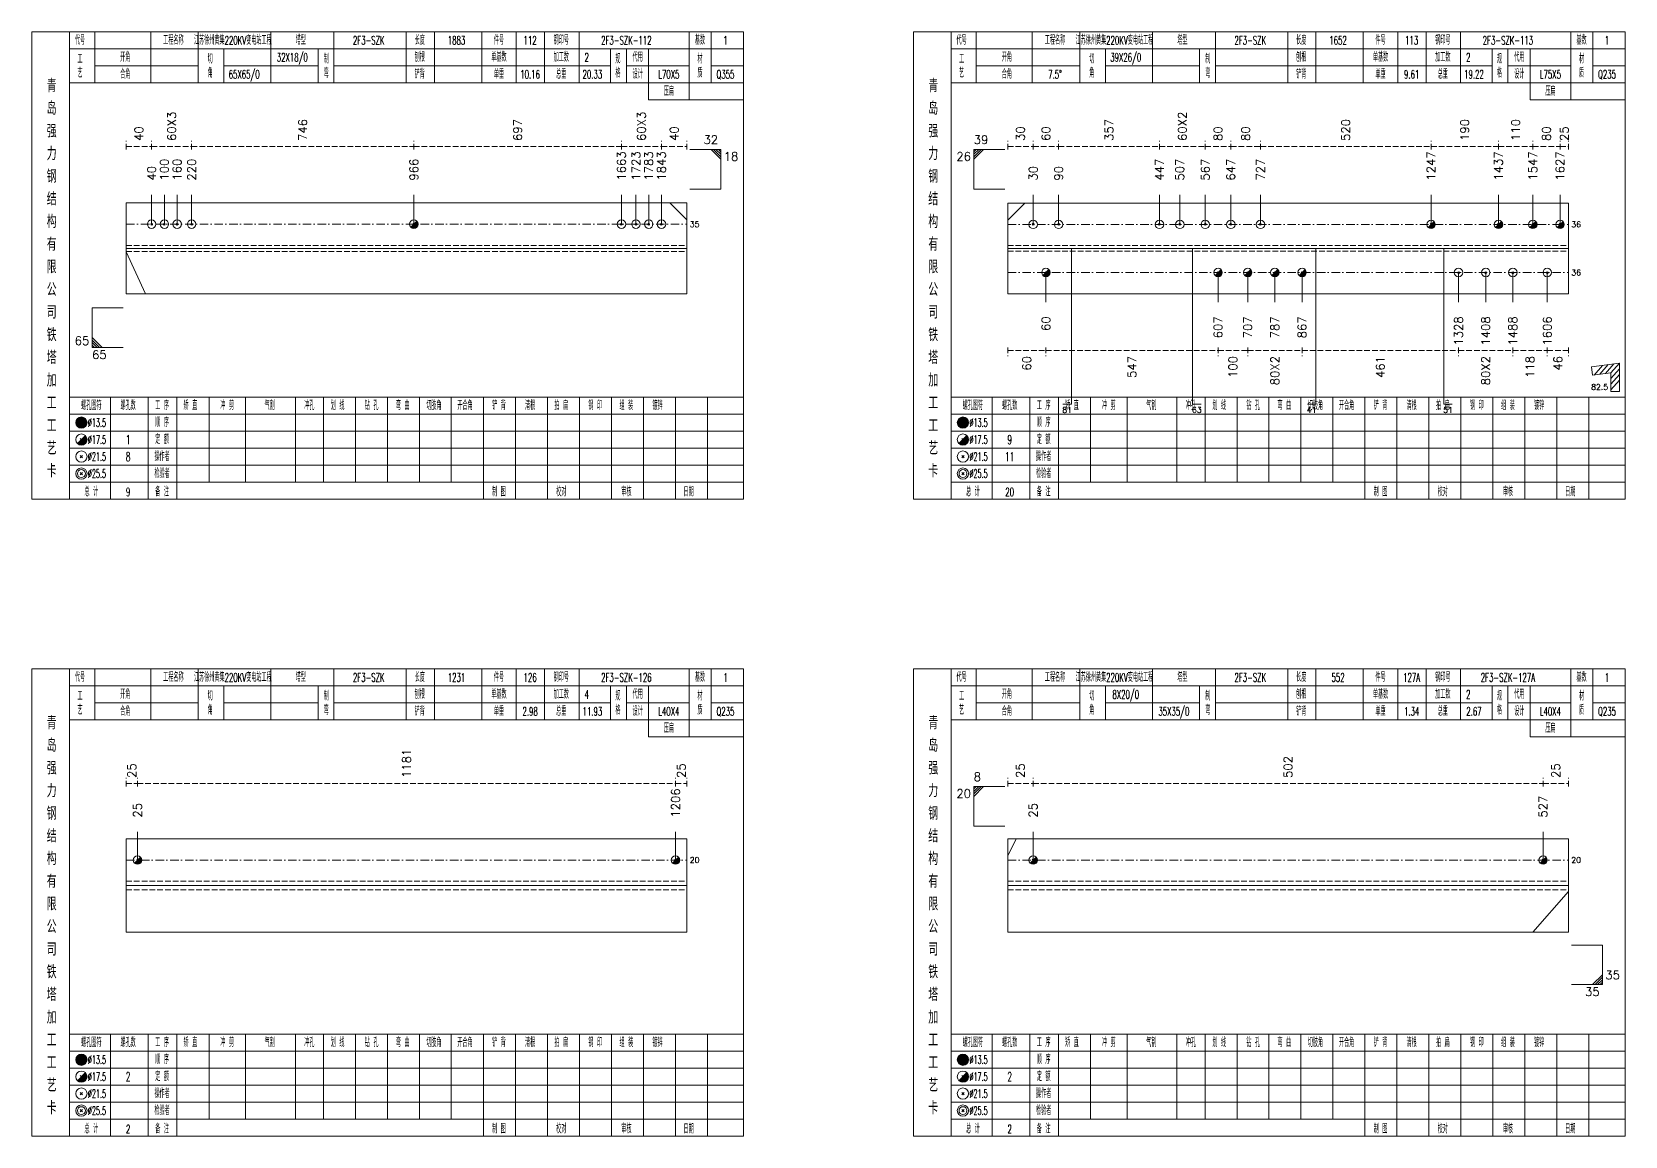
# Model space of a CAD drawing. Extents: x 0 to 4623, y -1159 to 4890.
# Drawn here: x 3425 to 3988, y 4500 to 4890 of the extents above; entities that cross this region are included whole.
import ezdxf
from ezdxf.enums import TextEntityAlignment as Align

# ---------------------------------------------------------------- set-up
doc = ezdxf.new("R2010")
doc.units = 0
doc.header["$MEASUREMENT"] = 0
doc.linetypes.add('一点画线', pattern=[5.2, 3, -1, 0.2, -1])
doc.linetypes.add('虚线', pattern=[2.75, 2, -0.75])
doc.layers.get('0').update_dxf_attribs({"linetype": 'CONTINUOUS', "lineweight": 25})
for name, color, linetype, lineweight in [('1', 7, 'CONTINUOUS', 25), ('2', 7, 'CONTINUOUS', 25), ('4', 7, 'CONTINUOUS', 25), ('5', 7, 'CONTINUOUS', 25)]:
    doc.layers.add(name, color=color, linetype=linetype, lineweight=lineweight)
doc.styles.get("Standard").update_dxf_attribs({"font": 'simplex.shx', "width": 0.7, "height": 3, "bigfont": 'gbhzfs.shx'})

# ---------------------------------------------------------------- blocks, each defined once
blk = doc.blocks.new('孔17.5')
at = {"layer": '5', "color": 7, "linetype": 'Continuous', "lineweight": 13}
for p, q in [((-0.707, -0.707), (0.707, 0.707)), ((-0.2, 0.2), (0.2, -0.2))]:
    blk.add_line(p, q, dxfattribs=at)
blk.add_circle((0, 0), 1, dxfattribs=at)
for radius in [0.9, 0.8, 0.7, 0.6, 0.5, 0.4, 0.3, 0.2, 0.1]:
    blk.add_arc((0, 0), radius, 225, 45, dxfattribs=at)
blk = doc.blocks.new('孔21.5')
at = {"layer": '5', "color": 7, "linetype": 'Continuous', "lineweight": 13}
for p, q in [((-0.2, -0.2), (0.2, 0.2)), ((-0.2, 0.2), (0.2, -0.2))]:
    blk.add_line(p, q, dxfattribs=at)
blk.add_circle((0, 0), 1, dxfattribs=at)

msp = doc.modelspace()

# ---------------------------------------------------------------- linework, layer by layer
at = {"color": 8, "linetype": '虚线', "lineweight": 9}
for p, q in [((3458.7, 4848.5), (3458.7, 4851.5)), ((3467.7, 4848.5), (3467.7, 4851.5)), ((3467.7, 4848.5), (3467.7, 4851.5)), ((3481.845, 4848.5), (3481.845, 4851.5)), ((3481.845, 4848.5), (3481.845, 4851.5)), ((3560.328, 4848.5), (3560.328, 4851.5)), ((3560.328, 4848.5), (3560.328, 4851.5)), ((3633.655, 4848.5), (3633.655, 4851.5)), ((3633.655, 4848.5), (3633.655, 4851.5)), ((3647.8, 4848.5), (3647.8, 4851.5)), ((3647.8, 4848.5), (3647.8, 4851.5)), ((3656.8, 4848.5), (3656.8, 4851.5)), ((3770.1, 4848.5), (3770.1, 4851.5)), ((3779.1, 4848.5), (3779.1, 4851.5)), ((3779.1, 4848.5), (3779.1, 4851.5)), ((3788.1, 4848.5), (3788.1, 4851.5)), ((3788.1, 4848.5), (3788.1, 4851.5)), ((3823.702, 4848.5), (3823.702, 4851.5)), ((3823.702, 4848.5), (3823.702, 4851.5)), ((3839.897, 4848.5), (3839.897, 4851.5)), ((3839.897, 4848.5), (3839.897, 4851.5)), ((3848.897, 4848.5), (3848.897, 4851.5)), ((3848.897, 4848.5), (3848.897, 4851.5)), ((3859.38, 4848.5), (3859.38, 4851.5)), ((3859.38, 4848.5), (3859.38, 4851.5)), ((3919.634, 4848.5), (3919.634, 4851.5)), ((3919.634, 4848.5), (3919.634, 4851.5)), ((3943.441, 4848.5), (3943.441, 4851.5)), ((3943.441, 4848.5), (3943.441, 4851.5)), ((3955.609, 4848.5), (3955.609, 4851.5)), ((3955.609, 4848.5), (3955.609, 4851.5)), ((3965.2, 4848.5), (3965.2, 4851.5)), ((3965.2, 4848.5), (3965.2, 4851.5)), ((3968.2, 4848.5), (3968.2, 4851.5)), ((3458.7, 4849.5), (3467.7, 4849.5)), ((3467.7, 4849.5), (3481.845, 4849.5)), ((3481.845, 4849.5), (3560.328, 4849.5)), ((3560.328, 4849.5), (3633.655, 4849.5)), ((3633.655, 4849.5), (3647.8, 4849.5)), ((3647.8, 4849.5), (3656.8, 4849.5)), ((3770.1, 4849.5), (3779.1, 4849.5)), ((3779.1, 4849.5), (3788.1, 4849.5)), ((3788.1, 4849.5), (3823.702, 4849.5)), ((3823.702, 4849.5), (3839.897, 4849.5)), ((3839.897, 4849.5), (3848.897, 4849.5)), ((3848.897, 4849.5), (3859.38, 4849.5)), ((3859.38, 4849.5), (3919.634, 4849.5)), ((3919.634, 4849.5), (3943.441, 4849.5)), ((3943.441, 4849.5), (3955.609, 4849.5)), ((3955.609, 4849.5), (3965.2, 4849.5)), ((3965.2, 4849.5), (3968.2, 4849.5)), ((3770.1, 4778.5), (3770.1, 4775.5)), ((3783.6, 4778.5), (3783.6, 4775.5)), ((3783.6, 4778.5), (3783.6, 4775.5)), ((3844.397, 4778.5), (3844.397, 4775.5)), ((3844.397, 4778.5), (3844.397, 4775.5)), ((3854.88, 4778.5), (3854.88, 4775.5)), ((3854.88, 4778.5), (3854.88, 4775.5)), ((3874.067, 4778.5), (3874.067, 4775.5)), ((3874.067, 4778.5), (3874.067, 4775.5)), ((3929.347, 4778.5), (3929.347, 4775.5)), ((3929.347, 4778.5), (3929.347, 4775.5)), ((3948.534, 4778.5), (3948.534, 4775.5)), ((3948.534, 4778.5), (3948.534, 4775.5)), ((3960.7, 4778.5), (3960.7, 4775.5)), ((3960.7, 4778.5), (3960.7, 4775.5)), ((3968.2, 4778.5), (3968.2, 4775.5)), ((3770.1, 4777.5), (3783.6, 4777.5)), ((3783.6, 4777.5), (3844.397, 4777.5)), ((3844.397, 4777.5), (3854.88, 4777.5)), ((3854.88, 4777.5), (3874.067, 4777.5)), ((3874.067, 4777.5), (3929.347, 4777.5)), ((3929.347, 4777.5), (3948.534, 4777.5)), ((3948.534, 4777.5), (3960.7, 4777.5)), ((3960.7, 4777.5), (3968.2, 4777.5)), ((3458.7, 4623.5), (3458.7, 4626.5)), ((3462.723, 4623.5), (3462.723, 4626.5)), ((3462.723, 4623.5), (3462.723, 4626.5)), ((3652.777, 4623.5), (3652.777, 4626.5)), ((3652.777, 4623.5), (3652.777, 4626.5)), ((3656.8, 4623.5), (3656.8, 4626.5)), ((3770.1, 4623.5), (3770.1, 4626.5)), ((3779.072, 4623.5), (3779.072, 4626.5)), ((3779.072, 4623.5), (3779.072, 4626.5)), ((3959.2, 4623.5), (3959.2, 4626.5)), ((3959.2, 4623.5), (3959.2, 4626.5)), ((3968.2, 4623.5), (3968.2, 4626.5)), ((3458.7, 4624.5), (3462.723, 4624.5)), ((3462.723, 4624.5), (3652.777, 4624.5)), ((3652.777, 4624.5), (3656.8, 4624.5)), ((3770.1, 4624.5), (3779.072, 4624.5)), ((3779.072, 4624.5), (3959.2, 4624.5)), ((3959.2, 4624.5), (3968.2, 4624.5))]:
    msp.add_line(p, q, dxfattribs=at)
at = {"color": 7, "linetype": 'Continuous', "lineweight": 13}
for p, q in [((3668.8, 4848.5), (3657.8, 4848.5)), ((3665.3, 4848.5), (3668.8, 4845)), ((3666.175, 4848.5), (3668.8, 4845.875)), ((3667.05, 4848.5), (3668.8, 4846.75)), ((3667.925, 4848.5), (3668.8, 4847.625)), ((3668.8, 4834.5), (3668.8, 4848.5)), ((3758.1, 4848.5), (3769.1, 4848.5)), ((3758.1, 4834.5), (3758.1, 4848.5)), ((3758.975, 4848.5), (3758.1, 4847.625)), ((3759.85, 4848.5), (3758.1, 4846.75)), ((3760.725, 4848.5), (3758.1, 4845.875)), ((3761.6, 4848.5), (3758.1, 4845)), ((3668.8, 4834.5), (3657.8, 4834.5)), ((3758.1, 4834.5), (3769.1, 4834.5)), ((3467.7, 4822.071), (3467.7, 4832.5)), ((3472.2, 4822.071), (3472.2, 4832.5)), ((3476.7, 4822.071), (3476.7, 4832.5)), ((3481.845, 4822.071), (3481.845, 4832.5)), ((3560.328, 4822.071), (3560.328, 4832.5)), ((3633.655, 4822.071), (3633.655, 4832.5)), ((3638.8, 4822.071), (3638.8, 4832.5)), ((3643.3, 4822.071), (3643.3, 4832.5)), ((3647.8, 4822.071), (3647.8, 4832.5)), ((3656.8, 4823.571), (3650.8, 4829.571)), ((3770.1, 4823.5), (3776.1, 4829.5)), ((3779.1, 4822), (3779.1, 4832.5)), ((3788.1, 4822), (3788.1, 4832.5)), ((3823.702, 4822), (3823.702, 4832.5)), ((3830.897, 4822), (3830.897, 4832.5)), ((3839.897, 4822), (3839.897, 4832.5)), ((3848.897, 4822), (3848.897, 4832.5)), ((3859.38, 4822), (3859.38, 4832.5)), ((3919.634, 4822), (3919.634, 4832.5)), ((3943.441, 4822), (3943.441, 4832.5)), ((3955.609, 4822), (3955.609, 4832.5)), ((3965.2, 4822), (3965.2, 4832.5)), ((3458.7, 4812.352), (3465.538, 4797.429)), ((3783.6, 4805), (3783.6, 4794.5)), ((3844.397, 4805), (3844.397, 4794.5)), ((3854.88, 4805), (3854.88, 4794.5)), ((3864.473, 4805), (3864.473, 4794.5)), ((3874.067, 4805), (3874.067, 4794.5)), ((3929.347, 4805), (3929.347, 4794.5)), ((3938.941, 4805), (3938.941, 4794.5)), ((3948.534, 4805), (3948.534, 4794.5)), ((3960.7, 4805), (3960.7, 4794.5)), ((3446.7, 4792.5), (3457.7, 4792.5)), ((3446.7, 4792.5), (3446.7, 4778.5)), ((3450.2, 4778.5), (3446.7, 4782)), ((3449.325, 4778.5), (3446.7, 4781.125)), ((3448.45, 4778.5), (3446.7, 4780.25)), ((3447.575, 4778.5), (3446.7, 4779.375)), ((3446.7, 4778.5), (3457.7, 4778.5)), ((3758.1, 4623.5), (3769.1, 4623.5)), ((3758.1, 4609.5), (3758.1, 4623.5)), ((3758.975, 4623.5), (3758.1, 4622.625)), ((3759.85, 4623.5), (3758.1, 4621.75)), ((3760.725, 4623.5), (3758.1, 4620.875)), ((3761.6, 4623.5), (3758.1, 4620)), ((3758.1, 4609.5), (3769.1, 4609.5)), ((3462.723, 4597.5), (3462.723, 4607.5)), ((3652.777, 4597.5), (3652.777, 4607.5)), ((3770.1, 4599), (3773.1, 4605)), ((3779.072, 4597.5), (3779.072, 4607.5)), ((3959.2, 4597.5), (3959.2, 4607.5)), ((3968.2, 4586.438), (3955.639, 4572)), ((3980.2, 4567.5), (3969.2, 4567.5)), ((3980.2, 4567.5), (3980.2, 4553.5)), ((3980.2, 4553.5), (3969.2, 4553.5)), ((3976.7, 4553.5), (3980.2, 4557)), ((3977.575, 4553.5), (3980.2, 4556.125)), ((3978.45, 4553.5), (3980.2, 4555.25)), ((3979.325, 4553.5), (3980.2, 4554.375))]:
    msp.add_line(p, q, dxfattribs=at)
at = {"color": 7, "linetype": 'Continuous', "lineweight": 18}
for p, q in [((3458.7, 4829.571), (3458.7, 4797.429)), ((3458.7, 4829.571), (3656.8, 4829.571)), ((3656.8, 4829.571), (3656.8, 4797.429)), ((3770.1, 4829.5), (3770.1, 4797.5)), ((3770.1, 4829.5), (3968.2, 4829.5)), ((3968.2, 4829.5), (3968.2, 4797.5)), ((3458.7, 4813.5), (3656.8, 4813.5)), ((3770.1, 4813.5), (3968.2, 4813.5)), ((3458.7, 4605), (3458.7, 4572)), ((3458.7, 4605), (3656.8, 4605)), ((3656.8, 4605), (3656.8, 4572)), ((3770.1, 4605), (3770.1, 4572)), ((3770.1, 4605), (3968.2, 4605)), ((3968.2, 4605), (3968.2, 4572)), ((3458.7, 4588.5), (3656.8, 4588.5)), ((3770.1, 4588.5), (3968.2, 4588.5))]:
    msp.add_line(p, q, dxfattribs=at)
at = {"color": 3, "linetype": '一点画线', "lineweight": 13}
for p, q in [((3458.7, 4822.071), (3656.8, 4822.071)), ((3770.1, 4822), (3968.2, 4822)), ((3770.1, 4805), (3968.2, 4805)), ((3458.7, 4597.5), (3656.8, 4597.5)), ((3770.1, 4597.5), (3968.2, 4597.5))]:
    msp.add_line(p, q, dxfattribs=at)
at = {"color": 1, "linetype": '虚线', "lineweight": 18}
for p, q in [((3458.7, 4814.571), (3656.8, 4814.571)), ((3458.7, 4812.429), (3656.8, 4812.429)), ((3770.1, 4814.5), (3968.2, 4814.5)), ((3770.1, 4812.5), (3968.2, 4812.5)), ((3458.7, 4590), (3656.8, 4590)), ((3458.7, 4587), (3656.8, 4587)), ((3770.1, 4590), (3968.2, 4590)), ((3770.1, 4587), (3968.2, 4587))]:
    msp.add_line(p, q, dxfattribs=at)
at = {"layer": '1', "color": 7, "linetype": 'Continuous', "lineweight": 18}
for p, q in [((3458.7, 4797.429), (3656.8, 4797.429)), ((3770.1, 4797.5), (3968.2, 4797.5)), ((3458.7, 4572), (3656.8, 4572)), ((3770.1, 4572), (3968.2, 4572))]:
    msp.add_line(p, q, dxfattribs=at)
at = {"layer": '2', "color": 7, "linetype": 'Continuous', "lineweight": 13}
for p, q in [((3792.6, 4813.5), (3792.6, 4758.5)), ((3835.397, 4813.5), (3835.397, 4758.5)), ((3878.983, 4813.5), (3878.983, 4758.5)), ((3924.134, 4813.5), (3924.134, 4758.5)), ((3986.2, 4773), (3976.286, 4771.695)), ((3981.217, 4769.318), (3984.217, 4772.739)), ((3983.2, 4769.579), (3986.2, 4773)), ((3986.2, 4763), (3986.2, 4773)), ((3976.286, 4771.695), (3976.677, 4768.72)), ((3976.677, 4768.72), (3983.2, 4769.579)), ((3977.251, 4768.796), (3980.251, 4772.217)), ((3979.234, 4769.057), (3982.234, 4772.478)), ((3983.2, 4767.579), (3986.2, 4771)), ((3983.2, 4769.579), (3983.2, 4763)), ((3983.2, 4765.579), (3986.2, 4769)), ((3983.2, 4763.579), (3986.2, 4767)), ((3983.2, 4763), (3986.2, 4763)), ((3792.6, 4758.5), (3789.6, 4758.5)), ((3835.397, 4758.5), (3838.397, 4758.5)), ((3878.983, 4758.5), (3875.983, 4758.5)), ((3924.134, 4758.5), (3927.134, 4758.5))]:
    msp.add_line(p, q, dxfattribs=at)
at = {"layer": '4', "color": 1, "linetype": 'Continuous', "lineweight": 18}
for p, q in [((3438.7, 4725), (3438.7, 4890)), ((3447.6, 4872), (3447.6, 4890)), ((3467.4, 4872), (3467.4, 4890)), ((3484.2, 4872), (3484.2, 4890)), ((3509.8, 4872), (3509.8, 4890)), ((3532.1, 4872), (3532.1, 4890)), ((3557.6, 4872), (3557.6, 4890)), ((3567.6, 4872), (3567.6, 4890)), ((3584.3, 4872), (3584.3, 4890)), ((3596.5, 4872), (3596.5, 4890)), ((3606.5, 4872), (3606.5, 4890)), ((3618.7, 4872), (3618.7, 4890)), ((3657.6, 4866), (3657.6, 4890)), ((3665.4, 4872), (3665.4, 4890)), ((3750.1, 4725), (3750.1, 4890)), ((3759, 4872), (3759, 4890)), ((3778.8, 4872), (3778.8, 4890)), ((3795.6, 4872), (3795.6, 4890)), ((3821.2, 4872), (3821.2, 4890)), ((3843.5, 4872), (3843.5, 4890)), ((3869, 4872), (3869, 4890)), ((3879, 4872), (3879, 4890)), ((3895.7, 4872), (3895.7, 4890)), ((3907.9, 4872), (3907.9, 4890)), ((3917.9, 4872), (3917.9, 4890)), ((3930.1, 4872), (3930.1, 4890)), ((3969, 4866), (3969, 4890)), ((3976.8, 4872), (3976.8, 4890)), ((3438.7, 4884), (3676.8, 4884)), ((3493.2, 4872), (3493.2, 4884)), ((3526.5, 4872), (3526.5, 4884)), ((3629.8, 4872), (3629.8, 4884)), ((3635.4, 4872), (3635.4, 4884)), ((3643.2, 4866), (3643.2, 4884)), ((3750.1, 4884), (3988.2, 4884)), ((3804.6, 4872), (3804.6, 4884)), ((3837.9, 4872), (3837.9, 4884)), ((3941.2, 4872), (3941.2, 4884)), ((3946.8, 4872), (3946.8, 4884)), ((3954.6, 4866), (3954.6, 4884)), ((3447.6, 4878), (3484.2, 4878)), ((3493.2, 4878), (3526.5, 4878)), ((3532.1, 4878), (3629.8, 4878)), ((3635.4, 4878), (3657.6, 4878)), ((3665.4, 4878), (3676.8, 4878)), ((3759, 4878), (3795.6, 4878)), ((3804.6, 4878), (3837.9, 4878)), ((3843.5, 4878), (3941.2, 4878)), ((3946.8, 4878), (3969, 4878)), ((3976.8, 4878), (3988.2, 4878)), ((3438.7, 4872), (3676.8, 4872)), ((3750.1, 4872), (3988.2, 4872)), ((3643.2, 4866), (3676.8, 4866)), ((3954.6, 4866), (3988.2, 4866)), ((3438.7, 4761), (3676.8, 4761)), ((3453.2, 4725), (3453.2, 4761)), ((3466.5, 4725), (3466.5, 4761)), ((3476.6, 4725), (3476.6, 4761)), ((3488, 4731), (3488, 4761)), ((3500.9, 4731), (3500.9, 4761)), ((3518.5, 4731), (3518.5, 4761)), ((3528.4, 4731), (3528.4, 4761)), ((3539.7, 4731), (3539.7, 4761)), ((3551, 4731), (3551, 4761)), ((3562.3, 4731), (3562.3, 4761)), ((3573.5, 4731), (3573.5, 4761)), ((3584.9, 4731), (3584.9, 4761)), ((3596.2, 4731), (3596.2, 4761)), ((3607.5, 4731), (3607.5, 4761)), ((3618.8, 4731), (3618.8, 4761)), ((3630.1, 4731), (3630.1, 4761)), ((3641.4, 4731), (3641.4, 4761)), ((3652.7, 4731), (3652.7, 4761)), ((3664, 4731), (3664, 4761)), ((3750.1, 4761), (3988.2, 4761)), ((3764.6, 4725), (3764.6, 4761)), ((3777.9, 4725), (3777.9, 4761)), ((3788, 4725), (3788, 4761)), ((3799.4, 4731), (3799.4, 4761)), ((3812.3, 4731), (3812.3, 4761)), ((3829.9, 4731), (3829.9, 4761)), ((3839.8, 4731), (3839.8, 4761)), ((3851.1, 4731), (3851.1, 4761)), ((3862.4, 4731), (3862.4, 4761)), ((3873.7, 4731), (3873.7, 4761)), ((3884.9, 4731), (3884.9, 4761)), ((3896.3, 4731), (3896.3, 4761)), ((3907.6, 4731), (3907.6, 4761)), ((3918.9, 4731), (3918.9, 4761)), ((3930.2, 4731), (3930.2, 4761)), ((3941.5, 4731), (3941.5, 4761)), ((3952.8, 4731), (3952.8, 4761)), ((3964.1, 4731), (3964.1, 4761)), ((3975.4, 4731), (3975.4, 4761)), ((3438.7, 4755), (3676.8, 4755)), ((3750.1, 4755), (3988.2, 4755)), ((3438.7, 4749), (3676.8, 4749)), ((3750.1, 4749), (3988.2, 4749)), ((3438.7, 4743), (3676.8, 4743)), ((3750.1, 4743), (3988.2, 4743)), ((3438.7, 4737), (3676.8, 4737)), ((3750.1, 4737), (3988.2, 4737)), ((3438.7, 4731), (3676.8, 4731)), ((3584.9, 4725), (3584.9, 4731)), ((3596.2, 4725), (3596.2, 4731)), ((3607.5, 4725), (3607.5, 4731)), ((3618.8, 4725), (3618.8, 4731)), ((3630.1, 4725), (3630.1, 4731)), ((3641.4, 4725), (3641.4, 4731)), ((3652.7, 4725), (3652.7, 4731)), ((3664, 4725), (3664, 4731)), ((3750.1, 4731), (3988.2, 4731)), ((3896.3, 4725), (3896.3, 4731)), ((3907.6, 4725), (3907.6, 4731)), ((3918.9, 4725), (3918.9, 4731)), ((3930.2, 4725), (3930.2, 4731)), ((3941.5, 4725), (3941.5, 4731)), ((3952.8, 4725), (3952.8, 4731)), ((3964.1, 4725), (3964.1, 4731)), ((3975.4, 4725), (3975.4, 4731)), ((3438.7, 4500), (3438.7, 4665)), ((3447.6, 4647), (3447.6, 4665)), ((3467.4, 4647), (3467.4, 4665)), ((3484.2, 4647), (3484.2, 4665)), ((3509.8, 4647), (3509.8, 4665)), ((3532.1, 4647), (3532.1, 4665)), ((3557.6, 4647), (3557.6, 4665)), ((3567.6, 4647), (3567.6, 4665)), ((3584.3, 4647), (3584.3, 4665)), ((3596.5, 4647), (3596.5, 4665)), ((3606.5, 4647), (3606.5, 4665)), ((3618.7, 4647), (3618.7, 4665)), ((3657.6, 4641), (3657.6, 4665)), ((3665.4, 4647), (3665.4, 4665)), ((3750.1, 4500), (3750.1, 4665)), ((3759, 4647), (3759, 4665)), ((3778.8, 4647), (3778.8, 4665)), ((3795.6, 4647), (3795.6, 4665)), ((3821.2, 4647), (3821.2, 4665)), ((3843.5, 4647), (3843.5, 4665)), ((3869, 4647), (3869, 4665)), ((3879, 4647), (3879, 4665)), ((3895.7, 4647), (3895.7, 4665)), ((3907.9, 4647), (3907.9, 4665)), ((3917.9, 4647), (3917.9, 4665)), ((3930.1, 4647), (3930.1, 4665)), ((3969, 4641), (3969, 4665)), ((3976.8, 4647), (3976.8, 4665)), ((3438.7, 4659), (3676.8, 4659)), ((3493.2, 4647), (3493.2, 4659)), ((3526.5, 4647), (3526.5, 4659)), ((3629.8, 4647), (3629.8, 4659)), ((3635.4, 4647), (3635.4, 4659)), ((3643.2, 4641), (3643.2, 4659)), ((3750.1, 4659), (3988.2, 4659)), ((3804.6, 4647), (3804.6, 4659)), ((3837.9, 4647), (3837.9, 4659)), ((3941.2, 4647), (3941.2, 4659)), ((3946.8, 4647), (3946.8, 4659)), ((3954.6, 4641), (3954.6, 4659)), ((3447.6, 4653), (3484.2, 4653)), ((3493.2, 4653), (3526.5, 4653)), ((3532.1, 4653), (3629.8, 4653)), ((3635.4, 4653), (3657.6, 4653)), ((3665.4, 4653), (3676.8, 4653)), ((3759, 4653), (3795.6, 4653)), ((3804.6, 4653), (3837.9, 4653)), ((3843.5, 4653), (3941.2, 4653)), ((3946.8, 4653), (3969, 4653)), ((3976.8, 4653), (3988.2, 4653)), ((3438.7, 4647), (3676.8, 4647)), ((3750.1, 4647), (3988.2, 4647)), ((3643.2, 4641), (3676.8, 4641)), ((3954.6, 4641), (3988.2, 4641)), ((3438.7, 4536), (3676.8, 4536)), ((3453.2, 4500), (3453.2, 4536)), ((3466.5, 4500), (3466.5, 4536)), ((3476.6, 4500), (3476.6, 4536)), ((3488, 4506), (3488, 4536)), ((3500.9, 4506), (3500.9, 4536)), ((3518.5, 4506), (3518.5, 4536)), ((3528.4, 4506), (3528.4, 4536)), ((3539.7, 4506), (3539.7, 4536)), ((3551, 4506), (3551, 4536)), ((3562.3, 4506), (3562.3, 4536)), ((3573.5, 4506), (3573.5, 4536)), ((3584.9, 4506), (3584.9, 4536)), ((3596.2, 4506), (3596.2, 4536)), ((3607.5, 4506), (3607.5, 4536)), ((3618.8, 4506), (3618.8, 4536)), ((3630.1, 4506), (3630.1, 4536)), ((3641.4, 4506), (3641.4, 4536)), ((3652.7, 4506), (3652.7, 4536)), ((3664, 4506), (3664, 4536)), ((3750.1, 4536), (3988.2, 4536)), ((3764.6, 4500), (3764.6, 4536)), ((3777.9, 4500), (3777.9, 4536)), ((3788, 4500), (3788, 4536)), ((3799.4, 4506), (3799.4, 4536)), ((3812.3, 4506), (3812.3, 4536)), ((3829.9, 4506), (3829.9, 4536)), ((3839.8, 4506), (3839.8, 4536)), ((3851.1, 4506), (3851.1, 4536)), ((3862.4, 4506), (3862.4, 4536)), ((3873.7, 4506), (3873.7, 4536)), ((3884.9, 4506), (3884.9, 4536)), ((3896.3, 4506), (3896.3, 4536)), ((3907.6, 4506), (3907.6, 4536)), ((3918.9, 4506), (3918.9, 4536)), ((3930.2, 4506), (3930.2, 4536)), ((3941.5, 4506), (3941.5, 4536)), ((3952.8, 4506), (3952.8, 4536)), ((3964.1, 4506), (3964.1, 4536)), ((3975.4, 4506), (3975.4, 4536)), ((3438.7, 4530), (3676.8, 4530)), ((3750.1, 4530), (3988.2, 4530)), ((3438.7, 4524), (3676.8, 4524)), ((3750.1, 4524), (3988.2, 4524)), ((3438.7, 4518), (3676.8, 4518)), ((3750.1, 4518), (3988.2, 4518)), ((3438.7, 4512), (3676.8, 4512)), ((3750.1, 4512), (3988.2, 4512)), ((3438.7, 4506), (3676.8, 4506)), ((3584.9, 4500), (3584.9, 4506)), ((3596.2, 4500), (3596.2, 4506)), ((3607.5, 4500), (3607.5, 4506)), ((3618.8, 4500), (3618.8, 4506)), ((3630.1, 4500), (3630.1, 4506)), ((3641.4, 4500), (3641.4, 4506)), ((3652.7, 4500), (3652.7, 4506)), ((3664, 4500), (3664, 4506)), ((3750.1, 4506), (3988.2, 4506)), ((3896.3, 4500), (3896.3, 4506)), ((3907.6, 4500), (3907.6, 4506)), ((3918.9, 4500), (3918.9, 4506)), ((3930.2, 4500), (3930.2, 4506)), ((3941.5, 4500), (3941.5, 4506)), ((3952.8, 4500), (3952.8, 4506)), ((3964.1, 4500), (3964.1, 4506)), ((3975.4, 4500), (3975.4, 4506))]:
    msp.add_line(p, q, dxfattribs=at)
at = {"layer": '4', "color": 7, "linetype": 'Continuous', "lineweight": 13}
for p, q in [((3442.7, 4751.8), (3443.1, 4752.2)), ((3443.1, 4751.8), (3442.7, 4752.2)), ((3754.1, 4751.8), (3754.5, 4752.2)), ((3754.5, 4751.8), (3754.1, 4752.2)), ((3441.486, 4744.586), (3444.314, 4747.414)), ((3442.5, 4746.4), (3443.3, 4745.6)), ((3752.886, 4744.586), (3755.714, 4747.414)), ((3753.9, 4746.4), (3754.7, 4745.6)), ((3442.5, 4739.6), (3443.3, 4740.4)), ((3442.5, 4740.4), (3443.3, 4739.6)), ((3753.9, 4739.6), (3754.7, 4740.4)), ((3753.9, 4740.4), (3754.7, 4739.6)), ((3442.5, 4733.6), (3443.3, 4734.4)), ((3442.5, 4734.4), (3443.3, 4733.6)), ((3753.9, 4733.6), (3754.7, 4734.4)), ((3753.9, 4734.4), (3754.7, 4733.6)), ((3442.7, 4526.8), (3443.1, 4527.2)), ((3443.1, 4526.8), (3442.7, 4527.2)), ((3754.1, 4526.8), (3754.5, 4527.2)), ((3754.5, 4526.8), (3754.1, 4527.2)), ((3441.486, 4519.586), (3444.314, 4522.414)), ((3442.5, 4521.4), (3443.3, 4520.6)), ((3752.886, 4519.586), (3755.714, 4522.414)), ((3753.9, 4521.4), (3754.7, 4520.6)), ((3442.5, 4514.6), (3443.3, 4515.4)), ((3442.5, 4515.4), (3443.3, 4514.6)), ((3753.9, 4514.6), (3754.7, 4515.4)), ((3753.9, 4515.4), (3754.7, 4514.6)), ((3442.5, 4508.6), (3443.3, 4509.4)), ((3442.5, 4509.4), (3443.3, 4508.6)), ((3753.9, 4508.6), (3754.7, 4509.4)), ((3753.9, 4509.4), (3754.7, 4508.6))]:
    msp.add_line(p, q, dxfattribs=at)
at = {"layer": '4', "color": 1, "linetype": 'Continuous', "lineweight": 18}
for points in [[(3425.4, 4890), (3425.4, 4725), (3676.8, 4725), (3676.8, 4890)], [(3736.8, 4890), (3736.8, 4725), (3988.2, 4725), (3988.2, 4890)], [(3425.4, 4665), (3425.4, 4500), (3676.8, 4500), (3676.8, 4665)], [(3736.8, 4665), (3736.8, 4500), (3988.2, 4500), (3988.2, 4665)]]:
    msp.add_lwpolyline(points, close=True, dxfattribs=at)
at = {"layer": '4', "color": 7, "linetype": 'Continuous', "lineweight": 13}
for centre, radius in [((3442.9, 4752), 2), ((3442.9, 4752), 1.8), ((3442.9, 4752), 1.6), ((3442.9, 4752), 1.4), ((3442.9, 4752), 1.2), ((3442.9, 4752), 1), ((3442.9, 4752), 0.8), ((3442.9, 4752), 0.6), ((3442.9, 4752), 0.4), ((3442.9, 4752), 0.2), ((3754.3, 4752), 2), ((3754.3, 4752), 1.8), ((3754.3, 4752), 1.6), ((3754.3, 4752), 1.4), ((3754.3, 4752), 1.2), ((3754.3, 4752), 1), ((3754.3, 4752), 0.8), ((3754.3, 4752), 0.6), ((3754.3, 4752), 0.4), ((3754.3, 4752), 0.2), ((3442.9, 4746), 2), ((3754.3, 4746), 2), ((3442.9, 4740), 2), ((3754.3, 4740), 2), ((3442.9, 4734), 2), ((3442.9, 4734), 1.4), ((3754.3, 4734), 2), ((3754.3, 4734), 1.4), ((3442.9, 4527), 2), ((3442.9, 4527), 1.8), ((3442.9, 4527), 1.6), ((3442.9, 4527), 1.4), ((3442.9, 4527), 1.2), ((3442.9, 4527), 1), ((3442.9, 4527), 0.8), ((3442.9, 4527), 0.6), ((3442.9, 4527), 0.4), ((3442.9, 4527), 0.2), ((3754.3, 4527), 2), ((3754.3, 4527), 1.8), ((3754.3, 4527), 1.6), ((3754.3, 4527), 1.4), ((3754.3, 4527), 1.2), ((3754.3, 4527), 1), ((3754.3, 4527), 0.8), ((3754.3, 4527), 0.6), ((3754.3, 4527), 0.4), ((3754.3, 4527), 0.2), ((3442.9, 4521), 2), ((3754.3, 4521), 2), ((3442.9, 4515), 2), ((3754.3, 4515), 2), ((3442.9, 4509), 2), ((3442.9, 4509), 1.4), ((3754.3, 4509), 2), ((3754.3, 4509), 1.4)]:
    msp.add_circle(centre, radius, dxfattribs=at)
for centre, radius in [((3442.9, 4746), 1.8), ((3442.9, 4746), 1.6), ((3442.9, 4746), 1.4), ((3442.9, 4746), 1.2), ((3442.9, 4746), 1), ((3442.9, 4746), 0.8), ((3442.9, 4746), 0.6), ((3442.9, 4746), 0.4), ((3442.9, 4746), 0.2), ((3754.3, 4746), 1.8), ((3754.3, 4746), 1.6), ((3754.3, 4746), 1.4), ((3754.3, 4746), 1.2), ((3754.3, 4746), 1), ((3754.3, 4746), 0.8), ((3754.3, 4746), 0.6), ((3754.3, 4746), 0.4), ((3754.3, 4746), 0.2), ((3442.9, 4521), 1.8), ((3442.9, 4521), 1.6), ((3442.9, 4521), 1.4), ((3442.9, 4521), 1.2), ((3442.9, 4521), 1), ((3442.9, 4521), 0.8), ((3442.9, 4521), 0.6), ((3442.9, 4521), 0.4), ((3442.9, 4521), 0.2), ((3754.3, 4521), 1.8), ((3754.3, 4521), 1.6), ((3754.3, 4521), 1.4), ((3754.3, 4521), 1.2), ((3754.3, 4521), 1), ((3754.3, 4521), 0.8), ((3754.3, 4521), 0.6), ((3754.3, 4521), 0.4), ((3754.3, 4521), 0.2)]:
    msp.add_arc(centre, radius, 225, 45, dxfattribs=at)

# ---------------------------------------------------------------- block references
at = {"color": 7, "linetype": 'Continuous', "lineweight": 13, "xscale": 1.5, "yscale": 1.5, "zscale": 1.5}
for name, p in [('孔21.5', (3467.7, 4822.071)), ('孔21.5', (3472.2, 4822.071)), ('孔21.5', (3476.7, 4822.071)), ('孔21.5', (3481.845, 4822.071)), ('孔17.5', (3560.328, 4822.071)), ('孔21.5', (3633.655, 4822.071)), ('孔21.5', (3638.8, 4822.071)), ('孔21.5', (3643.3, 4822.071)), ('孔21.5', (3647.8, 4822.071)), ('孔21.5', (3779.1, 4822)), ('孔21.5', (3788.1, 4822)), ('孔21.5', (3823.702, 4822)), ('孔21.5', (3830.897, 4822)), ('孔21.5', (3839.897, 4822)), ('孔21.5', (3848.897, 4822)), ('孔21.5', (3859.38, 4822)), ('孔17.5', (3919.634, 4822)), ('孔17.5', (3943.441, 4822)), ('孔17.5', (3955.609, 4822)), ('孔17.5', (3965.2, 4822)), ('孔17.5', (3462.723, 4597.5)), ('孔17.5', (3652.777, 4597.5)), ('孔17.5', (3779.072, 4597.5)), ('孔17.5', (3959.2, 4597.5))]:
    msp.add_blockref(name, p, dxfattribs=at)
at = {"layer": '1', "color": 7, "linetype": 'Continuous', "lineweight": 13, "xscale": 1.5, "yscale": 1.5, "zscale": 1.5}
for name, p in [('孔17.5', (3783.6, 4805)), ('孔17.5', (3844.397, 4805)), ('孔17.5', (3854.88, 4805)), ('孔17.5', (3864.473, 4805)), ('孔17.5', (3874.067, 4805)), ('孔21.5', (3929.347, 4805)), ('孔21.5', (3938.941, 4805)), ('孔21.5', (3948.534, 4805)), ('孔21.5', (3960.7, 4805))]:
    msp.add_blockref(name, p, dxfattribs=at)

# ---------------------------------------------------------------- texts
at = {"color": 8, "linetype": 'Continuous', "lineweight": 9}
for s, p in [('60X3', (3474.772, 4851.5)), ('746', (3521.086, 4851.5)), ('697', (3596.991, 4851.5)), ('60X3', (3640.728, 4851.5)), ('357', (3805.901, 4851.5)), ('60X2', (3831.8, 4851.5)), ('520', (3889.507, 4851.5)), ('190', (3931.538, 4851.5)), ('110', (3949.525, 4851.5)), ('40', (3463.2, 4851.5)), ('40', (3652.3, 4851.5)), ('30', (3774.6, 4851.5)), ('60', (3783.6, 4851.5)), ('80', (3844.397, 4851.5)), ('80', (3854.139, 4851.5)), ('80', (3960.404, 4851.5)), ('25', (3966.7, 4851.5)), ('1181', (3557.75, 4626.5)), ('502', (3869.136, 4626.5)), ('25', (3460.712, 4626.5)), ('25', (3654.788, 4626.5)), ('25', (3774.586, 4626.5)), ('25', (3963.7, 4626.5))]:
    msp.add_text(s, height=3, rotation=90, dxfattribs=at).set_placement(p, align=Align.MIDDLE_LEFT)
at = {"color": 7, "linetype": 'Continuous', "lineweight": 13}
for s, p in [('32', (3667.8, 4849.5)), ('65', (3445.7, 4778.5))]:
    msp.add_text(s, height=3, dxfattribs=at).set_placement(p, align=Align.BOTTOM_RIGHT)
for s, p in [('39', (3758.1, 4849.5)), ('8', (3758.1, 4624.5)), ('35', (3981.2, 4554.5))]:
    msp.add_text(s, height=3, dxfattribs=at).set_placement(p, align=Align.BOTTOM_LEFT)
for s, p in [('1663', (3633.655, 4837.5)), ('1723', (3638.8, 4837.5)), ('1783', (3643.3, 4837.5)), ('1843', (3647.8, 4837.5)), ('1247', (3919.634, 4837.5)), ('1437', (3943.441, 4837.5)), ('1547', (3955.609, 4837.5)), ('1627', (3965.2, 4837.5)), ('40', (3467.7, 4837.5)), ('100', (3472.2, 4837.5)), ('160', (3476.7, 4837.5)), ('220', (3481.845, 4837.5)), ('966', (3560.328, 4837.5)), ('30', (3779.1, 4837.5)), ('90', (3788.1, 4837.5)), ('447', (3823.702, 4837.5)), ('507', (3830.897, 4837.5)), ('567', (3839.897, 4837.5)), ('647', (3848.897, 4837.5)), ('727', (3859.38, 4837.5)), ('1206', (3652.777, 4612.5)), ('25', (3462.723, 4612.5)), ('25', (3779.072, 4612.5)), ('527', (3959.2, 4612.5))]:
    msp.add_text(s, height=3, rotation=90, dxfattribs=at).set_placement(p, align=Align.MIDDLE_LEFT)
for s, p in [('18', (3669.8, 4847.5)), ('65', (3446.7, 4777.5))]:
    msp.add_text(s, height=3, dxfattribs=at).set_placement(p, align=Align.TOP_LEFT)
for s, p in [('26', (3757.1, 4847.5)), ('20', (3757.1, 4622.5)), ('35', (3979.2, 4552.5))]:
    msp.add_text(s, height=3, dxfattribs=at).set_placement(p, align=Align.TOP_RIGHT)
for s, p in [('35', (3657.8, 4822.071)), ('36', (3969.2, 4822)), ('36', (3969.2, 4805)), ('20', (3657.8, 4597.5)), ('20', (3969.2, 4597.5))]:
    msp.add_text(s, height=2, dxfattribs=at).set_placement(p, align=Align.MIDDLE_LEFT)
at = {"color": 8, "linetype": 'Continuous', "lineweight": 9}
for s, p in [('60', (3776.85, 4775.5)), ('547', (3813.999, 4775.5)), ('100', (3849.639, 4775.5)), ('80X2', (3864.473, 4775.5)), ('461', (3901.707, 4775.5)), ('80X2', (3938.941, 4775.5)), ('118', (3954.617, 4775.5)), ('46', (3964.45, 4775.5))]:
    msp.add_text(s, height=3, rotation=90, dxfattribs=at).set_placement(p, align=Align.MIDDLE_RIGHT)
at = {"layer": '1', "color": 7, "linetype": 'Continuous', "lineweight": 13}
for s, p in [('60', (3783.6, 4789.5)), ('607', (3844.397, 4789.5)), ('707', (3854.88, 4789.5)), ('787', (3864.473, 4789.5)), ('867', (3874.067, 4789.5)), ('1328', (3929.347, 4789.5)), ('1408', (3938.941, 4789.5)), ('1488', (3948.534, 4789.5)), ('1606', (3960.7, 4789.5))]:
    msp.add_text(s, height=3, rotation=90, dxfattribs=at).set_placement(p, align=Align.MIDDLE_RIGHT)
at = {"layer": '2', "color": 7, "linetype": 'Continuous', "lineweight": 13}
msp.add_text('82.5', height=2, dxfattribs=at).set_placement((3982.2, 4763), align=Align.BOTTOM_RIGHT)
for s, p in [('81', (3791.1, 4757.5)), ('63', (3836.897, 4757.5)), ('41', (3877.483, 4757.5)), ('51', (3925.634, 4757.5))]:
    msp.add_text(s, height=2, dxfattribs=at).set_placement(p, align=Align.TOP_CENTER)
at = {"layer": '4', "color": 1, "linetype": 'Continuous', "lineweight": 13}
for s, height, width, p in [('代号', 3, 0.6, (3442.4, 4887)), ('工程名称', 3, 0.6, (3475.4, 4887)), ('江苏徐州黄集220KV变电站工程', 3, 0.6, (3496.4, 4887)), ('塔型', 3, 0.6, (3520.4, 4887)), ('2F3-SZK', 3, 0.6, (3544.4, 4887)), ('长度', 3, 0.6, (3562.4, 4887)), ('1883', 3, 0.6, (3575.4, 4887)), ('件号', 3, 0.6, (3590.4, 4887)), ('112', 3, 0.6, (3601.4, 4887)), ('钢印号', 3, 0.6, (3612.4, 4887)), ('2F3-SZK-112', 3, 0.6, (3635.4, 4887)), ('基数', 3, 0.6, (3661.4, 4887)), ('1', 3, 0.6, (3670.4, 4887)), ('代号', 3, 0.6, (3753.8, 4887)), ('工程名称', 3, 0.6, (3786.8, 4887)), ('江苏徐州黄集220KV变电站工程', 3, 0.6, (3807.8, 4887)), ('塔型', 3, 0.6, (3831.8, 4887)), ('2F3-SZK', 3, 0.6, (3855.8, 4887)), ('长度', 3, 0.6, (3873.8, 4887)), ('1652', 3, 0.6, (3886.8, 4887)), ('件号', 3, 0.6, (3901.8, 4887)), ('113', 3, 0.6, (3912.8, 4887)), ('钢印号', 3, 0.6, (3923.8, 4887)), ('2F3-SZK-113', 3, 0.6, (3946.8, 4887)), ('基数', 3, 0.6, (3972.8, 4887)), ('1', 3, 0.6, (3981.8, 4887)), ('工', 3, 0.6, (3442.4, 4880.4)), ('开角', 3, 0.6, (3458.4, 4881)), ('切', 3, 0.6, (3488.4, 4880.4)), ('32X18/0', 3, 0.6, (3517.4, 4881)), ('制', 3, 0.6, (3529.4, 4880.4)), ('刨根', 3, 0.6, (3562.4, 4881)), ('单基数', 3, 0.6, (3590.4, 4881)), ('加工数', 3, 0.6, (3612.4, 4881)), ('2', 3, 0.6, (3621.4, 4881)), ('规', 3, 0.6, (3632.4, 4880.4)), ('代用', 3, 0.6, (3639.4, 4881)), ('材', 3, 0.6, (3661.4, 4880.4)), ('工', 3, 0.6, (3753.8, 4880.4)), ('开角', 3, 0.6, (3769.8, 4881)), ('切', 3, 0.6, (3799.8, 4880.4)), ('39X26/0', 3, 0.6, (3811.8, 4881)), ('制', 3, 0.6, (3840.8, 4880.4)), ('刨根', 3, 0.6, (3873.8, 4881)), ('单基数', 3, 0.6, (3901.8, 4881)), ('加工数', 3, 0.6, (3923.8, 4881)), ('2', 3, 0.6, (3932.8, 4881)), ('规', 3, 0.6, (3943.8, 4880.4)), ('代用', 3, 0.6, (3950.8, 4881)), ('材', 3, 0.6, (3972.8, 4880.4)), ('艺', 3, 0.6, (3442.4, 4875.4)), ('合角', 3, 0.6, (3458.4, 4875)), ('角', 3, 0.6, (3488.4, 4875.4)), ('65X65/0', 3, 0.6, (3500.4, 4875)), ('弯', 3, 0.6, (3529.4, 4875.4)), ('铲背', 3, 0.6, (3562.4, 4875)), ('单重', 3, 0.6, (3590.4, 4875)), ('10.16', 3, 0.6, (3601.4, 4875)), ('总重', 3, 0.6, (3612.4, 4875)), ('20.33', 3, 0.6, (3623.4, 4875)), ('格', 3, 0.6, (3632.4, 4875.4)), ('设计', 3, 0.6, (3639.4, 4875)), ('L70X5', 3, 0.6, (3650.4, 4875)), ('质', 3, 0.6, (3661.4, 4875.4)), ('Q355', 3, 0.6, (3670.4, 4875)), ('艺', 3, 0.6, (3753.8, 4875.4)), ('合角', 3, 0.6, (3769.8, 4875)), ('7.5%%d', 3, 0.6, (3786.8, 4875)), ('角', 3, 0.6, (3799.8, 4875.4)), ('弯', 3, 0.6, (3840.8, 4875.4)), ('铲背', 3, 0.6, (3873.8, 4875)), ('单重', 3, 0.6, (3901.8, 4875)), ('9.61', 3, 0.6, (3912.8, 4875)), ('总重', 3, 0.6, (3923.8, 4875)), ('19.22', 3, 0.6, (3934.8, 4875)), ('格', 3, 0.6, (3943.8, 4875.4)), ('设计', 3, 0.6, (3950.8, 4875)), ('L75X5', 3, 0.6, (3961.8, 4875)), ('质', 3, 0.6, (3972.8, 4875.4)), ('Q235', 3, 0.6, (3981.8, 4875)), ('青', 4.6, 0.8, (3432.4, 4871)), ('压扁', 3, 0.6, (3650.4, 4869)), ('青', 4.6, 0.8, (3743.8, 4871)), ('压扁', 3, 0.6, (3961.8, 4869)), ('岛', 4.6, 0.8, (3432.4, 4863)), ('岛', 4.6, 0.8, (3743.8, 4863)), ('强', 4.6, 0.8, (3432.4, 4855)), ('强', 4.6, 0.8, (3743.8, 4855)), ('力', 4.6, 0.8, (3432.4, 4847)), ('力', 4.6, 0.8, (3743.8, 4847)), ('钢', 4.6, 0.8, (3432.4, 4839)), ('钢', 4.6, 0.8, (3743.8, 4839)), ('结', 4.6, 0.8, (3432.4, 4831)), ('结', 4.6, 0.8, (3743.8, 4831)), ('构', 4.6, 0.8, (3432.4, 4823)), ('构', 4.6, 0.8, (3743.8, 4823)), ('有', 4.6, 0.8, (3432.4, 4815)), ('有', 4.6, 0.8, (3743.8, 4815)), ('限', 4.6, 0.8, (3432.4, 4807)), ('限', 4.6, 0.8, (3743.8, 4807)), ('公', 4.6, 0.8, (3432.4, 4799)), ('公', 4.6, 0.8, (3743.8, 4799)), ('司', 4.6, 0.8, (3432.4, 4791)), ('司', 4.6, 0.8, (3743.8, 4791)), ('铁', 4.6, 0.8, (3432.4, 4783)), ('铁', 4.6, 0.8, (3743.8, 4783)), ('塔', 4.6, 0.8, (3432.4, 4775)), ('塔', 4.6, 0.8, (3743.8, 4775)), ('加', 4.6, 0.8, (3432.4, 4767)), ('加', 4.6, 0.8, (3743.8, 4767)), ('工', 4.6, 0.8, (3432.4, 4759)), ('螺孔图符', 3, 0.6, (3446.4, 4758)), ('螺孔数', 3, 0.6, (3459.4, 4758)), ('工 序', 3, 0.6, (3471.4, 4758)), ('矫 直', 3, 0.6, (3481.4, 4758)), ('冲 剪', 3, 0.6, (3494.4, 4758)), ('气割', 3, 0.6, (3509.4, 4758)), ('冲孔', 3, 0.6, (3523.4, 4758)), ('划 线', 3, 0.6, (3533.4, 4758)), ('钻 孔', 3, 0.6, (3545.4, 4758)), ('弯 曲', 3, 0.6, (3556.4, 4758)), ('切肢角', 3, 0.6, (3567.4, 4758)), ('开合角', 3, 0.6, (3578.4, 4758)), ('铲 背', 3, 0.6, (3590.4, 4758)), ('清根', 3, 0.6, (3601.4, 4758)), ('拍 扁', 3, 0.6, (3612.4, 4758)), ('钢 印', 3, 0.6, (3624.4, 4758)), ('组 装', 3, 0.6, (3635.4, 4758)), ('镀锌', 3, 0.6, (3646.4, 4758)), ('工', 4.6, 0.8, (3743.8, 4759)), ('螺孔图符', 3, 0.6, (3757.8, 4758)), ('螺孔数', 3, 0.6, (3770.8, 4758)), ('工 序', 3, 0.6, (3782.8, 4758)), ('矫 直', 3, 0.6, (3792.8, 4758)), ('冲 剪', 3, 0.6, (3805.8, 4758)), ('气割', 3, 0.6, (3820.8, 4758)), ('冲孔', 3, 0.6, (3834.8, 4758)), ('划 线', 3, 0.6, (3844.8, 4758)), ('钻 孔', 3, 0.6, (3856.8, 4758)), ('弯 曲', 3, 0.6, (3867.8, 4758)), ('切肢角', 3, 0.6, (3878.8, 4758)), ('开合角', 3, 0.6, (3889.8, 4758)), ('铲 背', 3, 0.6, (3901.8, 4758)), ('清根', 3, 0.6, (3912.8, 4758)), ('拍 扁', 3, 0.6, (3923.8, 4758)), ('钢 印', 3, 0.6, (3935.8, 4758)), ('组 装', 3, 0.6, (3946.8, 4758)), ('镀锌', 3, 0.6, (3957.8, 4758)), ('工', 4.6, 0.8, (3432.4, 4751)), ('%%C13.5', 3, 0.5, (3448.4, 4752)), ('顺 序', 3, 0.6, (3471.4, 4752)), ('工', 4.6, 0.8, (3743.8, 4751)), ('%%C13.5', 3, 0.5, (3759.8, 4752)), ('顺 序', 3, 0.6, (3782.8, 4752)), ('艺', 4.6, 0.8, (3432.4, 4743)), ('%%C17.5', 3, 0.5, (3448.4, 4746)), ('1', 3.2, 0.6, (3459.4, 4746)), ('定 额', 3, 0.6, (3471.4, 4746)), ('艺', 4.6, 0.8, (3743.8, 4743)), ('%%C17.5', 3, 0.5, (3759.8, 4746)), ('9', 3.2, 0.6, (3770.8, 4746)), ('定 额', 3, 0.6, (3782.8, 4746)), ('%%C21.5', 3, 0.5, (3448.4, 4740)), ('8', 3.2, 0.6, (3459.4, 4740)), ('操作者', 3, 0.6, (3471.4, 4740)), ('%%C21.5', 3, 0.5, (3759.8, 4740)), ('11', 3.2, 0.6, (3770.8, 4740)), ('操作者', 3, 0.6, (3782.8, 4740)), ('卡', 4.6, 0.8, (3432.4, 4735)), ('%%C25.5', 3, 0.5, (3448.4, 4734)), ('检验者', 3, 0.6, (3471.4, 4734)), ('卡', 4.6, 0.8, (3743.8, 4735)), ('%%C25.5', 3, 0.5, (3759.8, 4734)), ('检验者', 3, 0.6, (3782.8, 4734)), ('总 计', 3, 0.6, (3446.4, 4727.5)), ('9', 3, 0.6, (3459.4, 4727.5)), ('备 注', 3, 0.6, (3471.4, 4727.5)), ('制 图', 3, 0.6, (3590.4, 4727.5)), ('校对', 3, 0.6, (3612.4, 4727.5)), ('审核', 3, 0.6, (3635.4, 4727.5)), ('日期', 3, 0.6, (3657.4, 4727.5)), ('总 计', 3, 0.6, (3757.8, 4727.5)), ('20', 3, 0.6, (3770.8, 4727.5)), ('备 注', 3, 0.6, (3782.8, 4727.5)), ('制 图', 3, 0.6, (3901.8, 4727.5)), ('校对', 3, 0.6, (3923.8, 4727.5)), ('审核', 3, 0.6, (3946.8, 4727.5)), ('日期', 3, 0.6, (3968.8, 4727.5)), ('代号', 3, 0.6, (3442.4, 4662)), ('工程名称', 3, 0.6, (3475.4, 4662)), ('江苏徐州黄集220KV变电站工程', 3, 0.6, (3496.4, 4662)), ('塔型', 3, 0.6, (3520.4, 4662)), ('2F3-SZK', 3, 0.6, (3544.4, 4662)), ('长度', 3, 0.6, (3562.4, 4662)), ('1231', 3, 0.6, (3575.4, 4662)), ('件号', 3, 0.6, (3590.4, 4662)), ('126', 3, 0.6, (3601.4, 4662)), ('钢印号', 3, 0.6, (3612.4, 4662)), ('2F3-SZK-126', 3, 0.6, (3635.4, 4662)), ('基数', 3, 0.6, (3661.4, 4662)), ('1', 3, 0.6, (3670.4, 4662)), ('代号', 3, 0.6, (3753.8, 4662)), ('工程名称', 3, 0.6, (3786.8, 4662)), ('江苏徐州黄集220KV变电站工程', 3, 0.6, (3807.8, 4662)), ('塔型', 3, 0.6, (3831.8, 4662)), ('2F3-SZK', 3, 0.6, (3855.8, 4662)), ('长度', 3, 0.6, (3873.8, 4662)), ('552', 3, 0.6, (3886.8, 4662)), ('件号', 3, 0.6, (3901.8, 4662)), ('127A', 3, 0.6, (3912.8, 4662)), ('钢印号', 3, 0.6, (3923.8, 4662)), ('2F3-SZK-127A', 3, 0.6, (3946.8, 4662)), ('基数', 3, 0.6, (3972.8, 4662)), ('1', 3, 0.6, (3981.8, 4662)), ('工', 3, 0.6, (3442.4, 4655.4)), ('开角', 3, 0.6, (3458.4, 4656)), ('切', 3, 0.6, (3488.4, 4655.4)), ('制', 3, 0.6, (3529.4, 4655.4)), ('刨根', 3, 0.6, (3562.4, 4656)), ('单基数', 3, 0.6, (3590.4, 4656)), ('加工数', 3, 0.6, (3612.4, 4656)), ('4', 3, 0.6, (3621.4, 4656)), ('规', 3, 0.6, (3632.4, 4655.4)), ('代用', 3, 0.6, (3639.4, 4656)), ('材', 3, 0.6, (3661.4, 4655.4)), ('工', 3, 0.6, (3753.8, 4655.4)), ('开角', 3, 0.6, (3769.8, 4656)), ('切', 3, 0.6, (3799.8, 4655.4)), ('8X20/0', 3, 0.6, (3811.8, 4656)), ('制', 3, 0.6, (3840.8, 4655.4)), ('刨根', 3, 0.6, (3873.8, 4656)), ('单基数', 3, 0.6, (3901.8, 4656)), ('加工数', 3, 0.6, (3923.8, 4656)), ('2', 3, 0.6, (3932.8, 4656)), ('规', 3, 0.6, (3943.8, 4655.4)), ('代用', 3, 0.6, (3950.8, 4656)), ('材', 3, 0.6, (3972.8, 4655.4)), ('青', 4.6, 0.8, (3432.4, 4646)), ('艺', 3, 0.6, (3442.4, 4650.4)), ('合角', 3, 0.6, (3458.4, 4650)), ('角', 3, 0.6, (3488.4, 4650.4)), ('弯', 3, 0.6, (3529.4, 4650.4)), ('铲背', 3, 0.6, (3562.4, 4650)), ('单重', 3, 0.6, (3590.4, 4650)), ('2.98', 3, 0.6, (3601.4, 4650)), ('总重', 3, 0.6, (3612.4, 4650)), ('11.93', 3, 0.6, (3623.4, 4650)), ('格', 3, 0.6, (3632.4, 4650.4)), ('设计', 3, 0.6, (3639.4, 4650)), ('L40X4', 3, 0.6, (3650.4, 4650)), ('质', 3, 0.6, (3661.4, 4650.4)), ('Q235', 3, 0.6, (3670.4, 4650)), ('青', 4.6, 0.8, (3743.8, 4646)), ('艺', 3, 0.6, (3753.8, 4650.4)), ('合角', 3, 0.6, (3769.8, 4650)), ('角', 3, 0.6, (3799.8, 4650.4)), ('35X35/0', 3, 0.6, (3828.8, 4650)), ('弯', 3, 0.6, (3840.8, 4650.4)), ('铲背', 3, 0.6, (3873.8, 4650)), ('单重', 3, 0.6, (3901.8, 4650)), ('1.34', 3, 0.6, (3912.8, 4650)), ('总重', 3, 0.6, (3923.8, 4650)), ('2.67', 3, 0.6, (3934.8, 4650)), ('格', 3, 0.6, (3943.8, 4650.4)), ('设计', 3, 0.6, (3950.8, 4650)), ('L40X4', 3, 0.6, (3961.8, 4650)), ('质', 3, 0.6, (3972.8, 4650.4)), ('Q235', 3, 0.6, (3981.8, 4650)), ('压扁', 3, 0.6, (3650.4, 4644)), ('压扁', 3, 0.6, (3961.8, 4644)), ('岛', 4.6, 0.8, (3432.4, 4638)), ('岛', 4.6, 0.8, (3743.8, 4638)), ('强', 4.6, 0.8, (3432.4, 4630)), ('强', 4.6, 0.8, (3743.8, 4630)), ('力', 4.6, 0.8, (3432.4, 4622)), ('力', 4.6, 0.8, (3743.8, 4622)), ('钢', 4.6, 0.8, (3432.4, 4614)), ('钢', 4.6, 0.8, (3743.8, 4614)), ('结', 4.6, 0.8, (3432.4, 4606)), ('结', 4.6, 0.8, (3743.8, 4606)), ('构', 4.6, 0.8, (3432.4, 4598)), ('构', 4.6, 0.8, (3743.8, 4598)), ('有', 4.6, 0.8, (3432.4, 4590)), ('有', 4.6, 0.8, (3743.8, 4590)), ('限', 4.6, 0.8, (3432.4, 4582)), ('限', 4.6, 0.8, (3743.8, 4582)), ('公', 4.6, 0.8, (3432.4, 4574)), ('公', 4.6, 0.8, (3743.8, 4574)), ('司', 4.6, 0.8, (3432.4, 4566)), ('司', 4.6, 0.8, (3743.8, 4566)), ('铁', 4.6, 0.8, (3432.4, 4558)), ('铁', 4.6, 0.8, (3743.8, 4558)), ('塔', 4.6, 0.8, (3432.4, 4550)), ('塔', 4.6, 0.8, (3743.8, 4550)), ('加', 4.6, 0.8, (3432.4, 4542)), ('加', 4.6, 0.8, (3743.8, 4542)), ('工', 4.6, 0.8, (3432.4, 4534)), ('螺孔图符', 3, 0.6, (3446.4, 4533)), ('螺孔数', 3, 0.6, (3459.4, 4533)), ('工 序', 3, 0.6, (3471.4, 4533)), ('矫 直', 3, 0.6, (3481.4, 4533)), ('冲 剪', 3, 0.6, (3494.4, 4533)), ('气割', 3, 0.6, (3509.4, 4533)), ('冲孔', 3, 0.6, (3523.4, 4533)), ('划 线', 3, 0.6, (3533.4, 4533)), ('钻 孔', 3, 0.6, (3545.4, 4533)), ('弯 曲', 3, 0.6, (3556.4, 4533)), ('切肢角', 3, 0.6, (3567.4, 4533)), ('开合角', 3, 0.6, (3578.4, 4533)), ('铲 背', 3, 0.6, (3590.4, 4533)), ('清根', 3, 0.6, (3601.4, 4533)), ('拍 扁', 3, 0.6, (3612.4, 4533)), ('钢 印', 3, 0.6, (3624.4, 4533)), ('组 装', 3, 0.6, (3635.4, 4533)), ('镀锌', 3, 0.6, (3646.4, 4533)), ('工', 4.6, 0.8, (3743.8, 4534)), ('螺孔图符', 3, 0.6, (3757.8, 4533)), ('螺孔数', 3, 0.6, (3770.8, 4533)), ('工 序', 3, 0.6, (3782.8, 4533)), ('矫 直', 3, 0.6, (3792.8, 4533)), ('冲 剪', 3, 0.6, (3805.8, 4533)), ('气割', 3, 0.6, (3820.8, 4533)), ('冲孔', 3, 0.6, (3834.8, 4533)), ('划 线', 3, 0.6, (3844.8, 4533)), ('钻 孔', 3, 0.6, (3856.8, 4533)), ('弯 曲', 3, 0.6, (3867.8, 4533)), ('切肢角', 3, 0.6, (3878.8, 4533)), ('开合角', 3, 0.6, (3889.8, 4533)), ('铲 背', 3, 0.6, (3901.8, 4533)), ('清根', 3, 0.6, (3912.8, 4533)), ('拍 扁', 3, 0.6, (3923.8, 4533)), ('钢 印', 3, 0.6, (3935.8, 4533)), ('组 装', 3, 0.6, (3946.8, 4533)), ('镀锌', 3, 0.6, (3957.8, 4533)), ('工', 4.6, 0.8, (3432.4, 4526)), ('%%C13.5', 3, 0.5, (3448.4, 4527)), ('顺 序', 3, 0.6, (3471.4, 4527)), ('工', 4.6, 0.8, (3743.8, 4526)), ('%%C13.5', 3, 0.5, (3759.8, 4527)), ('顺 序', 3, 0.6, (3782.8, 4527)), ('艺', 4.6, 0.8, (3432.4, 4518)), ('%%C17.5', 3, 0.5, (3448.4, 4521)), ('2', 3.2, 0.6, (3459.4, 4521)), ('定 额', 3, 0.6, (3471.4, 4521)), ('艺', 4.6, 0.8, (3743.8, 4518)), ('%%C17.5', 3, 0.5, (3759.8, 4521)), ('2', 3.2, 0.6, (3770.8, 4521)), ('定 额', 3, 0.6, (3782.8, 4521)), ('%%C21.5', 3, 0.5, (3448.4, 4515)), ('操作者', 3, 0.6, (3471.4, 4515)), ('%%C21.5', 3, 0.5, (3759.8, 4515)), ('操作者', 3, 0.6, (3782.8, 4515)), ('卡', 4.6, 0.8, (3432.4, 4510)), ('%%C25.5', 3, 0.5, (3448.4, 4509)), ('检验者', 3, 0.6, (3471.4, 4509)), ('卡', 4.6, 0.8, (3743.8, 4510)), ('%%C25.5', 3, 0.5, (3759.8, 4509)), ('检验者', 3, 0.6, (3782.8, 4509)), ('总 计', 3, 0.6, (3446.4, 4502.5)), ('2', 3, 0.6, (3459.4, 4502.5)), ('备 注', 3, 0.6, (3471.4, 4502.5)), ('制 图', 3, 0.6, (3590.4, 4502.5)), ('校对', 3, 0.6, (3612.4, 4502.5)), ('审核', 3, 0.6, (3635.4, 4502.5)), ('日期', 3, 0.6, (3657.4, 4502.5)), ('总 计', 3, 0.6, (3757.8, 4502.5)), ('2', 3, 0.6, (3770.8, 4502.5)), ('备 注', 3, 0.6, (3782.8, 4502.5)), ('制 图', 3, 0.6, (3901.8, 4502.5)), ('校对', 3, 0.6, (3923.8, 4502.5)), ('审核', 3, 0.6, (3946.8, 4502.5)), ('日期', 3, 0.6, (3968.8, 4502.5))]:
    msp.add_text(s, height=height, dxfattribs=dict(at, width=width)).set_placement(p, align=Align.MIDDLE_CENTER)

doc.saveas('drawing.dxf')
